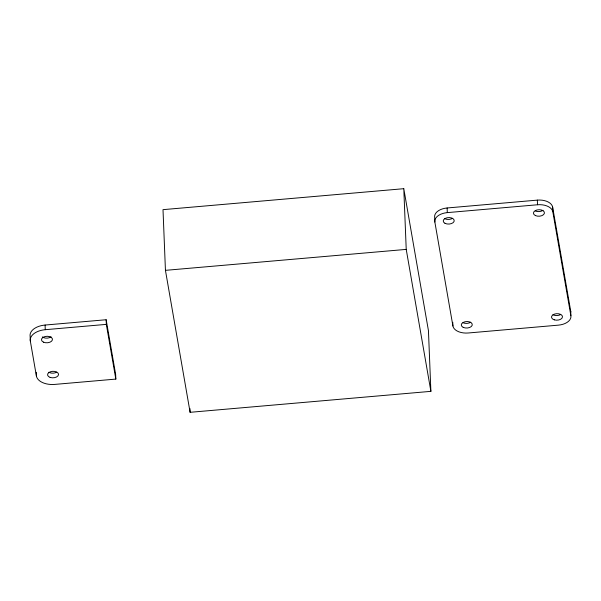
<?xml version="1.0" encoding="UTF-8"?>
<svg xmlns="http://www.w3.org/2000/svg" width="601" height="601" viewBox="0 0 601 601"><rect width="100%" height="100%" fill="white"/><g stroke="black" fill="none" stroke-linecap="round" stroke-linejoin="round"><path stroke-width="0.9" d="M403.789 188.691L163.006 209.651L165.44 270.345L190.104 412.309L430.887 391.349L428.445 330.655L403.789 188.691L406.223 249.392L430.887 391.349M570.695 311.085L570.882 315.728A13.958 8.286 -2.3 0 1 558.427 325.141L468.217 332.992A13.958 8.286 -2.3 0 1 452.914 325.99L434.854 222.032L434.666 217.389A13.958 8.286 -2.3 0 1 447.121 207.976L537.332 200.125A13.958 8.286 -2.3 0 1 552.635 207.127L570.695 311.085A13.958 8.286 -2.3 0 1 570.762 312.167M434.854 222.032A13.958 8.286 -2.3 0 1 447.309 212.619L537.519 204.761A13.958 8.286 -2.3 0 1 552.822 211.762L570.882 315.728M165.44 270.345L406.223 249.392M45.075 325.051L106.144 319.74L115.647 374.453L115.835 379.096L54.766 384.407A16.753 9.939 -2.3 0 1 36.398 376.008L30.32 340.992L30.133 336.35A16.753 9.939 -2.3 0 1 45.075 325.051L45.263 329.694A16.753 9.939 -2.3 0 0 30.32 340.992M45.263 329.694L106.324 324.375L115.835 379.096M552.635 207.127L552.822 211.762M537.332 200.125L537.519 204.761M452.763 322.279L452.914 325.99M447.121 207.976L447.309 212.619M189.954 408.575L190.104 412.309M106.144 319.74L106.324 324.375M36.248 372.297L36.398 376.008M56.599 372.214A5.499 3.26 -2.3 0 1 48.839 372.237M51.047 336.845A5.499 3.26 -2.3 0 1 42.34 336.928M560.748 314.473A5.499 3.26 -2.3 0 1 552.98 314.729M470.741 322.181A5.499 3.26 -2.3 0 1 462.995 322.692M452.576 218.298A5.499 3.26 -2.3 0 1 444.808 218.674M543.019 210.282A5.499 3.26 -2.3 0 1 535.288 210.951M50.123 377.398A5.499 3.26 -2.3 0 0 58.545 374.543A5.499 3.26 -2.3 0 0 50.492 371.741A5.499 3.26 -2.3 0 0 50.123 377.398M43.512 342.164A5.499 3.26 -2.3 0 0 52.4 339.911A5.499 3.26 -2.3 0 0 45.007 336.545A5.499 3.26 -2.3 0 0 43.512 342.164M554.31 319.845A5.499 3.26 -2.3 0 0 562.498 316.75A5.499 3.26 -2.3 0 0 554.205 314.195A5.499 3.26 -2.3 0 0 554.31 319.845M535.476 215.594A5.499 3.26 -2.3 0 0 544.371 213.347A5.499 3.26 -2.3 0 0 536.986 209.974A5.499 3.26 -2.3 0 0 535.476 215.594M463.183 327.335A5.499 3.26 -2.3 0 0 472.183 325.276A5.499 3.26 -2.3 0 0 465.016 321.745A5.499 3.26 -2.3 0 0 463.183 327.335M444.995 223.309A5.499 3.26 -2.3 0 0 454.086 221.408A5.499 3.26 -2.3 0 0 447.114 217.75A5.499 3.26 -2.3 0 0 444.995 223.309"/></g></svg>
